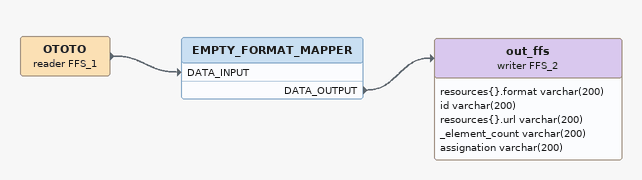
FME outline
OTOTO (reader FFS_1)
    -> EMPTY_FORMAT_MAPPER [DATA_INPUT]
EMPTY_FORMAT_MAPPER
    DATA_OUTPUT -> out_ffs (writer FFS_2)
out_ffs (writer FFS_2)
    attributes: resources{}.format varchar(200), id varchar(200), resources{}.url varchar(200), _element_count varchar(200), assignation varchar(200)
